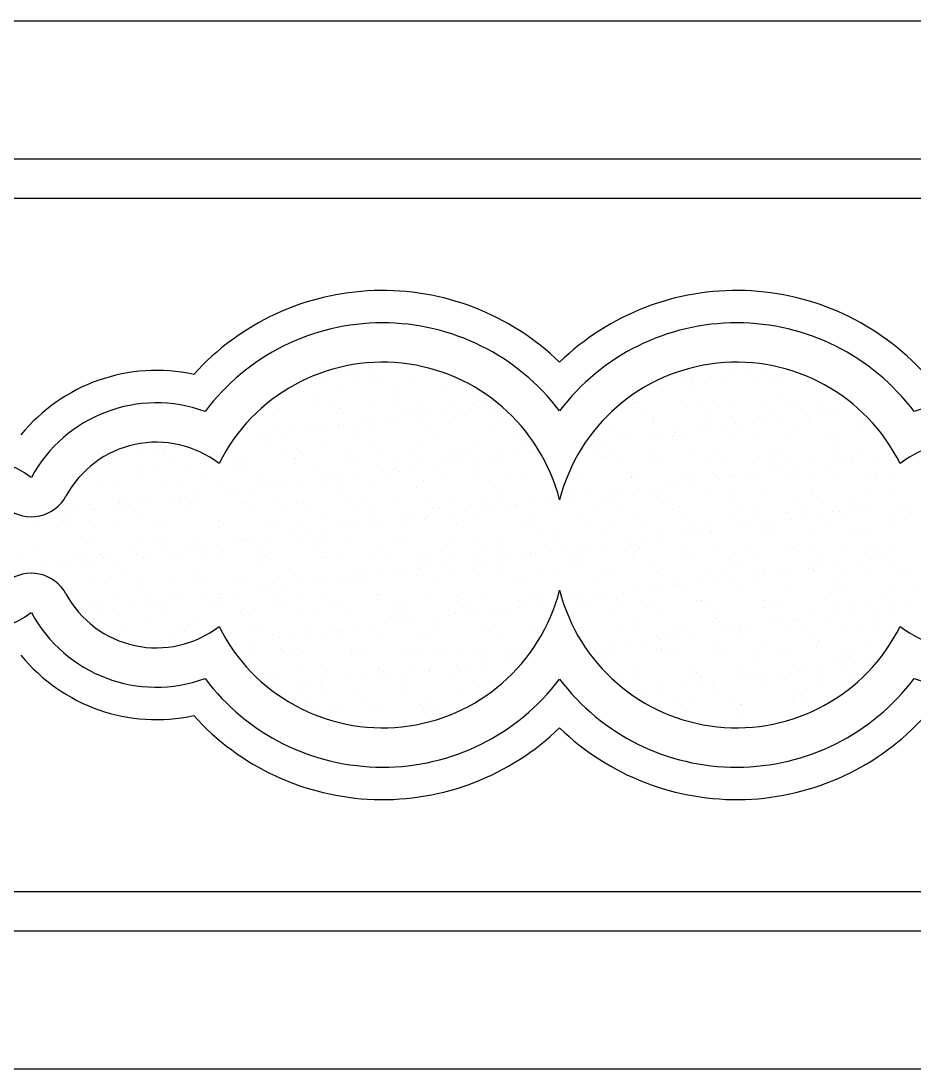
# Model space of a CAD drawing. Header units: millimetres. Extents: x 577 to 2337, y 236 to 943.
# Drawn here: x 751.88 to 753.459, y 694.861 to 696.713 of the extents above; entities that cross this region are included whole.
import ezdxf

# ---------------------------------------------------------------- set-up
doc = ezdxf.new("R2010")
doc.units = ezdxf.units.MM
doc.header["$LTSCALE"] = 0.01
doc.layers.add('06-Furn', color=4, linetype='Continuous')

# ---------------------------------------------------------------- blocks, each defined once
blk = doc.blocks.new('III')
at = {"layer": '06-Furn', "color": 243}
for p, q in [((763.2937, 641.0632), (766.6151, 641.0632)), ((763.5372, 640.8197), (766.3717, 640.8197)), ((763.6067, 640.7501), (766.3021, 640.7501)), ((764.6179, 640.4512), (764.6179, 640.4512)), ((764.6252, 640.4452), (764.6252, 640.4452)), ((764.6725, 640.4514), (764.6725, 640.4514)), ((764.6906, 640.4538), (764.6906, 640.4538)), ((764.7069, 640.4507), (764.7069, 640.4507)), ((765.2548, 640.459), (765.2548, 640.459)), ((765.2844, 640.4419), (765.2844, 640.4419)), ((765.2923, 640.4559), (765.2923, 640.4559)), ((765.2987, 640.4501), (765.2987, 640.4501)), ((765.3126, 640.4456), (765.3126, 640.4456)), ((764.5033, 640.4291), (764.5033, 640.4291)), ((764.5316, 640.4329), (764.5316, 640.4329)), ((764.5789, 640.4391), (764.5789, 640.4391)), ((764.5915, 640.4311), (764.5915, 640.4311)), ((764.597, 640.4415), (764.597, 640.4415)), ((764.627, 640.4339), (764.627, 640.4339)), ((764.6334, 640.4281), (764.6334, 640.4281)), ((764.6999, 640.4313), (764.6999, 640.4313)), ((764.7682, 640.4309), (764.7682, 640.4309)), ((765.1189, 640.4234), (765.1189, 640.4234)), ((765.1726, 640.4272), (765.1726, 640.4272)), ((765.1877, 640.4254), (765.1877, 640.4254)), ((765.1907, 640.4296), (765.1907, 640.4296)), ((765.2129, 640.4268), (765.2129, 640.4268)), ((765.219, 640.4333), (765.219, 640.4333)), ((765.2414, 640.4323), (765.2414, 640.4323)), ((765.2663, 640.4395), (765.2663, 640.4395)), ((765.3039, 640.428), (765.3039, 640.428)), ((765.3497, 640.4325), (765.3497, 640.4325)), ((765.3929, 640.4275), (765.3929, 640.4275)), ((764.4821, 640.4156), (764.4821, 640.4156)), ((764.571, 640.4152), (764.571, 640.4152)), ((764.665, 640.4186), (764.665, 640.4186)), ((764.756, 640.4197), (764.756, 640.4197)), ((765.1254, 640.421), (765.1254, 640.421)), ((765.1942, 640.4195), (765.1942, 640.4195)), ((765.329, 640.4223), (765.329, 640.4223)), ((764.4439, 640.3868), (764.4439, 640.3868)), ((764.5224, 640.4034), (764.5224, 640.4034)), ((764.5288, 640.3975), (764.5288, 640.3975)), ((764.5522, 640.387), (764.5522, 640.387)), ((764.6605, 640.3872), (764.6605, 640.3872)), ((764.6636, 640.4003), (764.6636, 640.4003)), ((764.7688, 640.3874), (764.7688, 640.3874)), ((764.8028, 640.3992), (764.8028, 640.3992)), ((764.803, 640.3871), (764.803, 640.3871)), ((764.8092, 640.3933), (764.8092, 640.3933)), ((765.077, 640.3912), (765.077, 640.3912)), ((765.0832, 640.3949), (765.0832, 640.3949)), ((765.0896, 640.389), (765.0896, 640.389)), ((765.0937, 640.388), (765.0937, 640.388)), ((765.168, 640.3924), (765.168, 640.3924)), ((765.202, 640.3882), (765.202, 640.3882)), ((765.2244, 640.3918), (765.2244, 640.3918)), ((765.257, 640.392), (765.257, 640.392)), ((765.3103, 640.3884), (765.3103, 640.3884)), ((765.3509, 640.3953), (765.3509, 640.3953)), ((765.3636, 640.3906), (765.3636, 640.3906)), ((765.4186, 640.3886), (765.4186, 640.3886)), ((765.442, 640.3965), (765.442, 640.3965)), ((764.4352, 640.3796), (764.4352, 640.3796)), ((764.4585, 640.3775), (764.4585, 640.3775)), ((764.5291, 640.383), (764.5291, 640.383)), ((764.5591, 640.3698), (764.5591, 640.3698)), ((764.5668, 640.3777), (764.5668, 640.3777)), ((764.6201, 640.3841), (764.6201, 640.3841)), ((764.6751, 640.3779), (764.6751, 640.3779)), ((764.6983, 640.3686), (764.6983, 640.3686)), ((764.7091, 640.3837), (764.7091, 640.3837)), ((764.7226, 640.368), (764.7226, 640.368)), ((764.7509, 640.3717), (764.7509, 640.3717)), ((764.7835, 640.3781), (764.7835, 640.3781)), ((764.7982, 640.3779), (764.7982, 640.3779)), ((764.8163, 640.3803), (764.8163, 640.3803)), ((764.8445, 640.384), (764.8445, 640.384)), ((765.1084, 640.3786), (765.1084, 640.3786)), ((765.2167, 640.3788), (765.2167, 640.3788)), ((765.325, 640.379), (765.325, 640.379)), ((765.37, 640.3847), (765.37, 640.3847)), ((765.41, 640.3684), (765.41, 640.3684)), ((765.4333, 640.3792), (765.4333, 640.3792)), ((765.4383, 640.3721), (765.4383, 640.3721)), ((764.4243, 640.367), (764.4243, 640.367)), ((764.6109, 640.3532), (764.6109, 640.3532)), ((764.629, 640.3556), (764.629, 640.3556)), ((764.6573, 640.3594), (764.6573, 640.3594)), ((764.6672, 640.3515), (764.6672, 640.3515)), ((764.7045, 640.3656), (764.7045, 640.3656)), ((764.7047, 640.3628), (764.7047, 640.3628)), ((764.7582, 640.3527), (764.7582, 640.3527)), ((764.8395, 640.3655), (764.8395, 640.3655)), ((764.8472, 640.3523), (764.8472, 640.3523)), ((765.0321, 640.3568), (765.0321, 640.3568)), ((765.1199, 640.3613), (765.1199, 640.3613)), ((765.1211, 640.3564), (765.1211, 640.3564)), ((765.215, 640.3598), (765.215, 640.3598)), ((765.259, 640.3601), (765.259, 640.3601)), ((765.2654, 640.3542), (765.2654, 640.3542)), ((765.2983, 640.3537), (765.2983, 640.3537)), ((765.3061, 640.3609), (765.3061, 640.3609)), ((765.3164, 640.3561), (765.3164, 640.3561)), ((765.3447, 640.3598), (765.3447, 640.3598)), ((765.3919, 640.366), (765.3919, 640.366)), ((765.3951, 640.3605), (765.3951, 640.3605)), ((765.4002, 640.357), (765.4002, 640.357)), ((765.489, 640.3639), (765.489, 640.3639)), ((764.403, 640.3436), (764.403, 640.3436)), ((764.4418, 640.331), (764.4418, 640.331)), ((764.4545, 640.3393), (764.4545, 640.3393)), ((764.4701, 640.3347), (764.4701, 640.3347)), ((764.4843, 640.3486), (764.4843, 640.3486)), ((764.5113, 640.3438), (764.5113, 640.3438)), ((764.5173, 640.3409), (764.5173, 640.3409)), ((764.5354, 640.3433), (764.5354, 640.3433)), ((764.5637, 640.347), (764.5637, 640.347)), ((764.5732, 640.3482), (764.5732, 640.3482)), ((764.5937, 640.3381), (764.5937, 640.3381)), ((764.6001, 640.3322), (764.6001, 640.3322)), ((764.6196, 640.344), (764.6196, 640.344)), ((764.7279, 640.3442), (764.7279, 640.3442)), ((764.7349, 640.335), (764.7349, 640.335)), ((764.8362, 640.3444), (764.8362, 640.3444)), ((764.8741, 640.3338), (764.8741, 640.3338)), ((765.0153, 640.3308), (765.0153, 640.3308)), ((765.0529, 640.3448), (765.0529, 640.3448)), ((765.1292, 640.3314), (765.1292, 640.3314)), ((765.1575, 640.3352), (765.1575, 640.3352)), ((765.1612, 640.345), (765.1612, 640.345)), ((765.2047, 640.3414), (765.2047, 640.3414)), ((765.2228, 640.3438), (765.2228, 640.3438)), ((765.2511, 640.3475), (765.2511, 640.3475)), ((765.2695, 640.3452), (765.2695, 640.3452)), ((765.3778, 640.3454), (765.3778, 640.3454)), ((765.4861, 640.3456), (765.4861, 640.3456)), ((764.4237, 640.3286), (764.4237, 640.3286)), ((764.4374, 640.3126), (764.4374, 640.3126)), ((764.5313, 640.316), (764.5313, 640.316)), ((764.6223, 640.3171), (764.6223, 640.3171)), ((764.7113, 640.3167), (764.7113, 640.3167)), ((764.8052, 640.3201), (764.8052, 640.3201)), ((764.8805, 640.328), (764.8805, 640.328)), ((764.8963, 640.3213), (764.8963, 640.3213)), ((765.0175, 640.3167), (765.0175, 640.3167)), ((765.0356, 640.3191), (765.0356, 640.3191)), ((765.0638, 640.3228), (765.0638, 640.3228)), ((765.0792, 640.3242), (765.0792, 640.3242)), ((765.1111, 640.329), (765.1111, 640.329)), ((765.1545, 640.3296), (765.1545, 640.3296)), ((765.1609, 640.3237), (765.1609, 640.3237)), ((765.1702, 640.3254), (765.1702, 640.3254)), ((765.2592, 640.3249), (765.2592, 640.3249)), ((765.2957, 640.3265), (765.2957, 640.3265)), ((765.3531, 640.3283), (765.3531, 640.3283)), ((765.4349, 640.3253), (765.4349, 640.3253)), ((765.4413, 640.3194), (765.4413, 640.3194)), ((765.4442, 640.3295), (765.4442, 640.3295)), ((764.1609, 640.294), (764.1609, 640.294)), ((764.1892, 640.2977), (764.1892, 640.2977)), ((764.2088, 640.3118), (764.2088, 640.3118)), ((764.2152, 640.306), (764.2152, 640.306)), ((764.2364, 640.3039), (764.2364, 640.3039)), ((764.2546, 640.3063), (764.2546, 640.3063)), ((764.2553, 640.2993), (764.2553, 640.2993)), ((764.2573, 640.3119), (764.2573, 640.3119)), ((764.2828, 640.3101), (764.2828, 640.3101)), ((764.3636, 640.2995), (764.3636, 640.2995)), ((764.4719, 640.2997), (764.4719, 640.2997)), ((764.4891, 640.3076), (764.4891, 640.3076)), ((764.4956, 640.3017), (764.4956, 640.3017)), ((764.5803, 640.2999), (764.5803, 640.2999)), ((764.6304, 640.3045), (764.6304, 640.3045)), ((764.6886, 640.3001), (764.6886, 640.3001)), ((764.7695, 640.3033), (764.7695, 640.3033)), ((764.7759, 640.2974), (764.7759, 640.2974)), ((764.7969, 640.3003), (764.7969, 640.3003)), ((764.8483, 640.2945), (764.8483, 640.2945)), ((764.8766, 640.2982), (764.8766, 640.2982)), ((764.9052, 640.3005), (764.9052, 640.3005)), ((764.9108, 640.3002), (764.9108, 640.3002)), ((765.0135, 640.3007), (765.0135, 640.3007)), ((765.0499, 640.299), (765.0499, 640.299)), ((765.1218, 640.3009), (765.1218, 640.3009)), ((765.1911, 640.296), (765.1911, 640.296)), ((765.2301, 640.3011), (765.2301, 640.3011)), ((765.3083, 640.2939), (765.3083, 640.2939)), ((765.3303, 640.2948), (765.3303, 640.2948)), ((765.3384, 640.3013), (765.3384, 640.3013)), ((765.4467, 640.3015), (765.4467, 640.3015)), ((765.4912, 640.2969), (765.4912, 640.2969)), ((765.5357, 640.2949), (765.5357, 640.2949)), ((764.1617, 640.2898), (764.1617, 640.2898)), ((764.2125, 640.2774), (764.2125, 640.2774)), ((764.2454, 640.2782), (764.2454, 640.2782)), ((764.27, 640.29), (764.27, 640.29)), ((764.3015, 640.277), (764.3015, 640.277)), ((764.3783, 640.2902), (764.3783, 640.2902)), ((764.3846, 640.277), (764.3846, 640.277)), ((764.3954, 640.2804), (764.3954, 640.2804)), ((764.4864, 640.2816), (764.4864, 640.2816)), ((764.4866, 640.2904), (764.4866, 640.2904)), ((764.5754, 640.2811), (764.5754, 640.2811)), ((764.5949, 640.2906), (764.5949, 640.2906)), ((764.6694, 640.2845), (764.6694, 640.2845)), ((764.7032, 640.2908), (764.7032, 640.2908)), ((764.7366, 640.2797), (764.7366, 640.2797)), ((764.7547, 640.2821), (764.7547, 640.2821)), ((764.7604, 640.2857), (764.7604, 640.2857)), ((764.783, 640.2859), (764.783, 640.2859)), ((764.8115, 640.291), (764.8115, 640.291)), ((764.8302, 640.2921), (764.8302, 640.2921)), ((764.8494, 640.2853), (764.8494, 640.2853)), ((764.9198, 640.2912), (764.9198, 640.2912)), ((765.0282, 640.2914), (765.0282, 640.2914)), ((765.0343, 640.2898), (765.0343, 640.2898)), ((765.0563, 640.2932), (765.0563, 640.2932)), ((765.1233, 640.2894), (765.1233, 640.2894)), ((765.1365, 640.2916), (765.1365, 640.2916)), ((765.2172, 640.2928), (765.2172, 640.2928)), ((765.2448, 640.2918), (765.2448, 640.2918)), ((765.3367, 640.2889), (765.3367, 640.2889)), ((765.3531, 640.2919), (765.3531, 640.2919)), ((765.3972, 640.2935), (765.3972, 640.2935)), ((765.424, 640.2802), (765.424, 640.2802)), ((765.4421, 640.2826), (765.4421, 640.2826)), ((765.4614, 640.2921), (765.4614, 640.2921)), ((765.4704, 640.2863), (765.4704, 640.2863)), ((765.4715, 640.2917), (765.4715, 640.2917)), ((765.5176, 640.2925), (765.5176, 640.2925)), ((764.391, 640.2712), (764.391, 640.2712)), ((764.5258, 640.274), (764.5258, 640.274)), ((764.5394, 640.2567), (764.5394, 640.2567)), ((764.5675, 640.2575), (764.5675, 640.2575)), ((764.5957, 640.2612), (764.5957, 640.2612)), ((764.643, 640.2674), (764.643, 640.2674)), ((764.6477, 640.2569), (764.6477, 640.2569)), ((764.6611, 640.2698), (764.6611, 640.2698)), ((764.665, 640.2728), (764.665, 640.2728)), ((764.6714, 640.2669), (764.6714, 640.2669)), ((764.6894, 640.2735), (764.6894, 640.2735)), ((764.756, 640.2571), (764.756, 640.2571)), ((764.8062, 640.2697), (764.8062, 640.2697)), ((764.8643, 640.2573), (764.8643, 640.2573)), ((764.9726, 640.2575), (764.9726, 640.2575)), ((765.081, 640.2577), (765.081, 640.2577)), ((765.0814, 640.2572), (765.0814, 640.2572)), ((765.0866, 640.2654), (765.0866, 640.2654)), ((765.1724, 640.2584), (765.1724, 640.2584)), ((765.1893, 640.2579), (765.1893, 640.2579)), ((765.2258, 640.2642), (765.2258, 640.2642)), ((765.2322, 640.2584), (765.2322, 640.2584)), ((765.2549, 640.2579), (765.2549, 640.2579)), ((765.2614, 640.2579), (765.2614, 640.2579)), ((765.2831, 640.2616), (765.2831, 640.2616)), ((765.2976, 640.2581), (765.2976, 640.2581)), ((765.3304, 640.2679), (765.3304, 640.2679)), ((765.3485, 640.2703), (765.3485, 640.2703)), ((765.3553, 640.2613), (765.3553, 640.2613)), ((765.367, 640.2612), (765.367, 640.2612)), ((765.3768, 640.274), (765.3768, 640.274)), ((765.4059, 640.2583), (765.4059, 640.2583)), ((765.4463, 640.2625), (765.4463, 640.2625)), ((765.5061, 640.26), (765.5061, 640.26)), ((765.5142, 640.2585), (765.5142, 640.2585)), ((765.5353, 640.262), (765.5353, 640.262)), ((764.1062, 640.256), (764.1062, 640.256)), ((764.1409, 640.2477), (764.1409, 640.2477)), ((764.1656, 640.2415), (764.1656, 640.2415)), ((764.2145, 640.2561), (764.2145, 640.2561)), ((764.2595, 640.2448), (764.2595, 640.2448)), ((764.28, 640.2465), (764.28, 640.2465)), ((764.2865, 640.2407), (764.2865, 640.2407)), ((764.3228, 640.2563), (764.3228, 640.2563)), ((764.3506, 640.246), (764.3506, 640.246)), ((764.4213, 640.2434), (764.4213, 640.2434)), ((764.4311, 640.2565), (764.4311, 640.2565)), ((764.4395, 640.2456), (764.4395, 640.2456)), ((764.4558, 640.2428), (764.4558, 640.2428)), ((764.4739, 640.2452), (764.4739, 640.2452)), ((764.5021, 640.2489), (764.5021, 640.2489)), ((764.5335, 640.249), (764.5335, 640.249)), ((764.5494, 640.2551), (764.5494, 640.2551)), ((764.5604, 640.2423), (764.5604, 640.2423)), ((764.6245, 640.2501), (764.6245, 640.2501)), ((764.7017, 640.2392), (764.7017, 640.2392)), ((764.7135, 640.2497), (764.7135, 640.2497)), ((764.8074, 640.2531), (764.8074, 640.2531)), ((764.8985, 640.2542), (764.8985, 640.2542)), ((764.9874, 640.2538), (764.9874, 640.2538)), ((765.1431, 640.2432), (765.1431, 640.2432)), ((765.1612, 640.2456), (765.1612, 640.2456)), ((765.1895, 640.2493), (765.1895, 640.2493)), ((765.2368, 640.2555), (765.2368, 640.2555)), ((765.5126, 640.2541), (765.5126, 640.2541)), ((764.2866, 640.2205), (764.2866, 640.2205)), ((764.3149, 640.2242), (764.3149, 640.2242)), ((764.3621, 640.2304), (764.3621, 640.2304)), ((764.3802, 640.2328), (764.3802, 640.2328)), ((764.4085, 640.2365), (764.4085, 640.2365)), ((764.5668, 640.2364), (764.5668, 640.2364)), ((764.8408, 640.238), (764.8408, 640.238)), ((764.8472, 640.2321), (764.8472, 640.2321)), ((764.9455, 640.2216), (764.9455, 640.2216)), ((764.974, 640.221), (764.974, 640.221)), ((764.982, 640.2349), (764.982, 640.2349)), ((765.0023, 640.2247), (765.0023, 640.2247)), ((765.0365, 640.2228), (765.0365, 640.2228)), ((765.0495, 640.2309), (765.0495, 640.2309)), ((765.0676, 640.2333), (765.0676, 640.2333)), ((765.0959, 640.237), (765.0959, 640.237)), ((765.1212, 640.2337), (765.1212, 640.2337)), ((765.1255, 640.2224), (765.1255, 640.2224)), ((765.1276, 640.2278), (765.1276, 640.2278)), ((765.2194, 640.2257), (765.2194, 640.2257)), ((765.2624, 640.2306), (765.2624, 640.2306)), ((765.3105, 640.2269), (765.3105, 640.2269)), ((765.3994, 640.2265), (765.3994, 640.2265)), ((765.4016, 640.2294), (765.4016, 640.2294)), ((765.408, 640.2236), (765.408, 640.2236)), ((765.4934, 640.2299), (765.4934, 640.2299)), ((765.5428, 640.2264), (765.5428, 640.2264)), ((764.0815, 640.2025), (764.0815, 640.2025)), ((764.1237, 640.2093), (764.1237, 640.2093)), ((764.1749, 640.2058), (764.1749, 640.2058)), ((764.1751, 640.212), (764.1751, 640.212)), ((764.1755, 640.216), (764.1755, 640.216)), ((764.1819, 640.2101), (764.1819, 640.2101)), ((764.1898, 640.2027), (764.1898, 640.2027)), ((764.193, 640.2082), (764.193, 640.2082)), ((764.2147, 640.2104), (764.2147, 640.2104)), ((764.2213, 640.2119), (764.2213, 640.2119)), ((764.2685, 640.2181), (764.2685, 640.2181)), ((764.2834, 640.2122), (764.2834, 640.2122)), ((764.2981, 640.2029), (764.2981, 640.2029)), ((764.3037, 640.21), (764.3037, 640.21)), ((764.3167, 640.2129), (764.3167, 640.2129)), ((764.3917, 640.2124), (764.3917, 640.2124)), ((764.3976, 640.2134), (764.3976, 640.2134)), ((764.4064, 640.2031), (764.4064, 640.2031)), ((764.4559, 640.2117), (764.4559, 640.2117)), ((764.4623, 640.2059), (764.4623, 640.2059)), ((764.4886, 640.2146), (764.4886, 640.2146)), ((764.5, 640.2126), (764.5, 640.2126)), ((764.5147, 640.2033), (764.5147, 640.2033)), ((764.5776, 640.2141), (764.5776, 640.2141)), ((764.5971, 640.2087), (764.5971, 640.2087)), ((764.6083, 640.2128), (764.6083, 640.2128)), ((764.623, 640.2035), (764.623, 640.2035)), ((764.6715, 640.2175), (764.6715, 640.2175)), ((764.7167, 640.213), (764.7167, 640.213)), ((764.7313, 640.2037), (764.7313, 640.2037)), ((764.7363, 640.2075), (764.7363, 640.2075)), ((764.7427, 640.2016), (764.7427, 640.2016)), ((764.7626, 640.2187), (764.7626, 640.2187)), ((764.825, 640.2132), (764.825, 640.2132)), ((764.8396, 640.2039), (764.8396, 640.2039)), ((764.8516, 640.2182), (764.8516, 640.2182)), ((764.8623, 640.2062), (764.8623, 640.2062)), ((764.8775, 640.2044), (764.8775, 640.2044)), ((764.8804, 640.2086), (764.8804, 640.2086)), ((764.9087, 640.2123), (764.9087, 640.2123)), ((764.9333, 640.2134), (764.9333, 640.2134)), ((764.9479, 640.2041), (764.9479, 640.2041)), ((764.9559, 640.2186), (764.9559, 640.2186)), ((765.0167, 640.2032), (765.0167, 640.2032)), ((765.0416, 640.2136), (765.0416, 640.2136)), ((765.0562, 640.2043), (765.0562, 640.2043)), ((765.1499, 640.2138), (765.1499, 640.2138)), ((765.1646, 640.2045), (765.1646, 640.2045)), ((765.2582, 640.214), (765.2582, 640.214)), ((765.2729, 640.2047), (765.2729, 640.2047)), ((765.3665, 640.2142), (765.3665, 640.2142)), ((765.3812, 640.2049), (765.3812, 640.2049)), ((765.4748, 640.2144), (765.4748, 640.2144)), ((765.4895, 640.2051), (765.4895, 640.2051)), ((765.5497, 640.2067), (765.5497, 640.2067)), ((765.5678, 640.2091), (765.5678, 640.2091)), ((764.0058, 640.1835), (764.0058, 640.1835)), ((764.034, 640.1872), (764.034, 640.1872)), ((764.0709, 640.1855), (764.0709, 640.1855)), ((764.0813, 640.1935), (764.0813, 640.1935)), ((764.0994, 640.1959), (764.0994, 640.1959)), ((764.1277, 640.1996), (764.1277, 640.1996)), ((764.6267, 640.1831), (764.6267, 640.1831)), ((764.6932, 640.184), (764.6932, 640.184)), ((764.7157, 640.1827), (764.7157, 640.1827)), ((764.7214, 640.1877), (764.7214, 640.1877)), ((764.7687, 640.1939), (764.7687, 640.1939)), ((764.7868, 640.1963), (764.7868, 640.1963)), ((764.8096, 640.1861), (764.8096, 640.1861)), ((764.8151, 640.2), (764.8151, 640.2)), ((764.9006, 640.1872), (764.9006, 640.1872)), ((764.9896, 640.1868), (764.9896, 640.1868)), ((765.0231, 640.1973), (765.0231, 640.1973)), ((765.0836, 640.1902), (765.0836, 640.1902)), ((765.1579, 640.2001), (765.1579, 640.2001)), ((765.1746, 640.1913), (765.1746, 640.1913)), ((765.2636, 640.1909), (765.2636, 640.1909)), ((765.297, 640.1989), (765.297, 640.1989)), ((765.3035, 640.193), (765.3035, 640.193)), ((765.3575, 640.1943), (765.3575, 640.1943)), ((765.3806, 640.1844), (765.3806, 640.1844)), ((765.4088, 640.1881), (765.4088, 640.1881)), ((765.4383, 640.1958), (765.4383, 640.1958)), ((765.4485, 640.1955), (765.4485, 640.1955)), ((765.4561, 640.1944), (765.4561, 640.1944)), ((765.4742, 640.1967), (765.4742, 640.1967)), ((765.5024, 640.2005), (765.5024, 640.2005)), ((765.5375, 640.195), (765.5375, 640.195)), ((765.5774, 640.1946), (765.5774, 640.1946)), ((764.026, 640.1687), (764.026, 640.1687)), ((764.0774, 640.1796), (764.0774, 640.1796)), ((764.0788, 640.1749), (764.0788, 640.1749)), ((764.1343, 640.1689), (764.1343, 640.1689)), ((764.1678, 640.1744), (764.1678, 640.1744)), ((764.2122, 640.1824), (764.2122, 640.1824)), ((764.2426, 640.1691), (764.2426, 640.1691)), ((764.2617, 640.1778), (764.2617, 640.1778)), ((764.3509, 640.1693), (764.3509, 640.1693)), ((764.3513, 640.1812), (764.3513, 640.1812)), ((764.3528, 640.179), (764.3528, 640.179)), ((764.3577, 640.1753), (764.3577, 640.1753)), ((764.4417, 640.1786), (764.4417, 640.1786)), ((764.4592, 640.1694), (764.4592, 640.1694)), ((764.4926, 640.1781), (764.4926, 640.1781)), ((764.5357, 640.1819), (764.5357, 640.1819)), ((764.5675, 640.1696), (764.5675, 640.1696)), ((764.5814, 640.1693), (764.5814, 640.1693)), ((764.5995, 640.1716), (764.5995, 640.1716)), ((764.6278, 640.1754), (764.6278, 640.1754)), ((764.6317, 640.1769), (764.6317, 640.1769)), ((764.6381, 640.1711), (764.6381, 640.1711)), ((764.6751, 640.1816), (764.6751, 640.1816)), ((764.6758, 640.1698), (764.6758, 640.1698)), ((764.7729, 640.1739), (764.7729, 640.1739)), ((764.7841, 640.17), (764.7841, 640.17)), ((764.8924, 640.1702), (764.8924, 640.1702)), ((764.9121, 640.1727), (764.9121, 640.1727)), ((764.9185, 640.1668), (764.9185, 640.1668)), ((765.0007, 640.1704), (765.0007, 640.1704)), ((765.0533, 640.1696), (765.0533, 640.1696)), ((765.109, 640.1706), (765.109, 640.1706)), ((765.1925, 640.1684), (765.1925, 640.1684)), ((765.2174, 640.1708), (765.2174, 640.1708)), ((765.2688, 640.1697), (765.2688, 640.1697)), ((765.2869, 640.1721), (765.2869, 640.1721)), ((765.3152, 640.1758), (765.3152, 640.1758)), ((765.3257, 640.171), (765.3257, 640.171)), ((765.3337, 640.1653), (765.3337, 640.1653)), ((765.3625, 640.182), (765.3625, 640.182)), ((765.434, 640.1712), (765.434, 640.1712)), ((765.4729, 640.1641), (765.4729, 640.1641)), ((765.5423, 640.1714), (765.5423, 640.1714)), ((764.1076, 640.1519), (764.1076, 640.1519)), ((764.2468, 640.1507), (764.2468, 640.1507)), ((764.388, 640.1476), (764.388, 640.1476)), ((764.3998, 640.1464), (764.3998, 640.1464)), ((764.4123, 640.147), (764.4123, 640.147)), ((764.4406, 640.1507), (764.4406, 640.1507)), ((764.4878, 640.1569), (764.4878, 640.1569)), ((764.4908, 640.1475), (764.4908, 640.1475)), ((764.5059, 640.1593), (764.5059, 640.1593)), ((764.5272, 640.1464), (764.5272, 640.1464)), ((764.5342, 640.163), (764.5342, 640.163)), ((764.5798, 640.1471), (764.5798, 640.1471)), ((764.6737, 640.1505), (764.6737, 640.1505)), ((764.7648, 640.1517), (764.7648, 640.1517)), ((764.8537, 640.1512), (764.8537, 640.1512)), ((764.9477, 640.1546), (764.9477, 640.1546)), ((765.0387, 640.1558), (765.0387, 640.1558)), ((765.0997, 640.1474), (765.0997, 640.1474)), ((765.1277, 640.1553), (765.1277, 640.1553)), ((765.128, 640.1512), (765.128, 640.1512)), ((765.1752, 640.1574), (765.1752, 640.1574)), ((765.1933, 640.1598), (765.1933, 640.1598)), ((765.1989, 640.1625), (765.1989, 640.1625)), ((765.2216, 640.1635), (765.2216, 640.1635)), ((765.2216, 640.1587), (765.2216, 640.1587)), ((765.3127, 640.1599), (765.3127, 640.1599)), ((765.4016, 640.1595), (765.4016, 640.1595)), ((765.4793, 640.1582), (765.4793, 640.1582)), ((765.4956, 640.1629), (765.4956, 640.1629)), ((764.0319, 640.1389), (764.0319, 640.1389)), ((764.1258, 640.1423), (764.1258, 640.1423)), ((764.2169, 640.1434), (764.2169, 640.1434)), ((764.2532, 640.1448), (764.2532, 640.1448)), ((764.3006, 640.1323), (764.3006, 640.1323)), ((764.3059, 640.143), (764.3059, 640.143)), ((764.3187, 640.1347), (764.3187, 640.1347)), ((764.347, 640.1384), (764.347, 640.1384)), ((764.3942, 640.1446), (764.3942, 640.1446)), ((764.5336, 640.1405), (764.5336, 640.1405)), ((764.6684, 640.1433), (764.6684, 640.1433)), ((764.8076, 640.1421), (764.8076, 640.1421)), ((764.814, 640.1363), (764.814, 640.1363)), ((764.9488, 640.1391), (764.9488, 640.1391)), ((764.988, 640.1327), (764.988, 640.1327)), ((765.0061, 640.1351), (765.0061, 640.1351)), ((765.0344, 640.1388), (765.0344, 640.1388)), ((765.0816, 640.1451), (765.0816, 640.1451)), ((765.0879, 640.1379), (765.0879, 640.1379)), ((765.0944, 640.132), (765.0944, 640.132)), ((765.2292, 640.1348), (765.2292, 640.1348)), ((765.3597, 640.1273), (765.3597, 640.1273)), ((765.3683, 640.1336), (765.3683, 640.1336)), ((765.3747, 640.1277), (765.3747, 640.1277)), ((765.3946, 640.1271), (765.3946, 640.1271)), ((765.4507, 640.1284), (765.4507, 640.1284)), ((765.5029, 640.1273), (765.5029, 640.1273)), ((765.5096, 640.1305), (765.5096, 640.1305)), ((765.5397, 640.128), (765.5397, 640.128)), ((764.0031, 640.1213), (764.0031, 640.1213)), ((764.0949, 640.1247), (764.0949, 640.1247)), ((764.1096, 640.1154), (764.1096, 640.1154)), ((764.1314, 640.11), (764.1314, 640.11)), ((764.1422, 640.1202), (764.1422, 640.1202)), ((764.1486, 640.1143), (764.1486, 640.1143)), ((764.1597, 640.1137), (764.1597, 640.1137)), ((764.2032, 640.1249), (764.2032, 640.1249)), ((764.207, 640.12), (764.207, 640.12)), ((764.2179, 640.1156), (764.2179, 640.1156)), ((764.2251, 640.1223), (764.2251, 640.1223)), ((764.2533, 640.1261), (764.2533, 640.1261)), ((764.2639, 640.1108), (764.2639, 640.1108)), ((764.2834, 640.1171), (764.2834, 640.1171)), ((764.3115, 640.1251), (764.3115, 640.1251)), ((764.3262, 640.1158), (764.3262, 640.1158)), ((764.355, 640.112), (764.355, 640.112)), ((764.4198, 640.1253), (764.4198, 640.1253)), ((764.4226, 640.1159), (764.4226, 640.1159)), ((764.429, 640.11), (764.429, 640.11)), ((764.4345, 640.116), (764.4345, 640.116)), ((764.4439, 640.1115), (764.4439, 640.1115)), ((764.5281, 640.1255), (764.5281, 640.1255)), ((764.5379, 640.1149), (764.5379, 640.1149)), ((764.5428, 640.1162), (764.5428, 640.1162)), ((764.5638, 640.1128), (764.5638, 640.1128)), ((764.6289, 640.1161), (764.6289, 640.1161)), ((764.6364, 640.1257), (764.6364, 640.1257)), ((764.6511, 640.1164), (764.6511, 640.1164)), ((764.703, 640.1116), (764.703, 640.1116)), ((764.7179, 640.1157), (764.7179, 640.1157)), ((764.7447, 640.1259), (764.7447, 640.1259)), ((764.7594, 640.1166), (764.7594, 640.1166)), ((764.8118, 640.119), (764.8118, 640.119)), ((764.8188, 640.1105), (764.8188, 640.1105)), ((764.8442, 640.1085), (764.8442, 640.1085)), ((764.8471, 640.1142), (764.8471, 640.1142)), ((764.8531, 640.1261), (764.8531, 640.1261)), ((764.8677, 640.1168), (764.8677, 640.1168)), ((764.8944, 640.1204), (764.8944, 640.1204)), ((764.9028, 640.1202), (764.9028, 640.1202)), ((764.9125, 640.1228), (764.9125, 640.1228)), ((764.9407, 640.1265), (764.9407, 640.1265)), ((764.9614, 640.1263), (764.9614, 640.1263)), ((764.976, 640.117), (764.976, 640.117)), ((764.9918, 640.1198), (764.9918, 640.1198)), ((765.0697, 640.1265), (765.0697, 640.1265)), ((765.0843, 640.1172), (765.0843, 640.1172)), ((765.0857, 640.1232), (765.0857, 640.1232)), ((765.1768, 640.1243), (765.1768, 640.1243)), ((765.178, 640.1267), (765.178, 640.1267)), ((765.1926, 640.1174), (765.1926, 640.1174)), ((765.2658, 640.1239), (765.2658, 640.1239)), ((765.2863, 640.1269), (765.2863, 640.1269)), ((765.3009, 640.1176), (765.3009, 640.1176)), ((765.4093, 640.1178), (765.4093, 640.1178)), ((765.4881, 640.1085), (765.4881, 640.1085)), ((765.5062, 640.1109), (765.5062, 640.1109)), ((765.5176, 640.118), (765.5176, 640.118)), ((765.5345, 640.1146), (765.5345, 640.1146)), ((764.0197, 640.0953), (764.0197, 640.0953)), ((764.0378, 640.0977), (764.0378, 640.0977)), ((764.0661, 640.1014), (764.0661, 640.1014)), ((764.081, 640.1079), (764.081, 640.1079)), ((764.1133, 640.1076), (764.1133, 640.1076)), ((764.17, 640.1074), (764.17, 640.1074)), ((764.7071, 640.0958), (764.7071, 640.0958)), ((764.7094, 640.1057), (764.7094, 640.1057)), ((764.7252, 640.0981), (764.7252, 640.0981)), ((764.7535, 640.1019), (764.7535, 640.1019)), ((764.8007, 640.1081), (764.8007, 640.1081)), ((764.9834, 640.1073), (764.9834, 640.1073)), ((764.9898, 640.1015), (764.9898, 640.1015)), ((765.1246, 640.1043), (765.1246, 640.1043)), ((765.2238, 640.0917), (765.2238, 640.0917)), ((765.2638, 640.1031), (765.2638, 640.1031)), ((765.2702, 640.0972), (765.2702, 640.0972)), ((765.3148, 640.0929), (765.3148, 640.0929)), ((765.3473, 640.09), (765.3473, 640.09)), ((765.3945, 640.0962), (765.3945, 640.0962)), ((765.4038, 640.0925), (765.4038, 640.0925)), ((765.405, 640.1), (765.405, 640.1)), ((765.4126, 640.0986), (765.4126, 640.0986)), ((765.4409, 640.1023), (765.4409, 640.1023)), ((765.4978, 640.0958), (765.4978, 640.0958)), ((765.5442, 640.0988), (765.5442, 640.0988)), ((765.5506, 640.0929), (765.5506, 640.0929)), ((764.0377, 640.0896), (764.0377, 640.0896)), ((764.0441, 640.0838), (764.0441, 640.0838)), ((764.0541, 640.0816), (764.0541, 640.0816)), ((764.128, 640.0752), (764.128, 640.0752)), ((764.1624, 640.0818), (764.1624, 640.0818)), ((764.1789, 640.0866), (764.1789, 640.0866)), ((764.2191, 640.0764), (764.2191, 640.0764)), ((764.2707, 640.082), (764.2707, 640.082)), ((764.308, 640.076), (764.308, 640.076)), ((764.3181, 640.0854), (764.3181, 640.0854)), ((764.3245, 640.0795), (764.3245, 640.0795)), ((764.379, 640.0822), (764.379, 640.0822)), ((764.402, 640.0794), (764.402, 640.0794)), ((764.4593, 640.0823), (764.4593, 640.0823)), ((764.4873, 640.0824), (764.4873, 640.0824)), ((764.493, 640.0805), (764.493, 640.0805)), ((764.538, 640.0735), (764.538, 640.0735)), ((764.5663, 640.0772), (764.5663, 640.0772)), ((764.582, 640.0801), (764.582, 640.0801)), ((764.5956, 640.0826), (764.5956, 640.0826)), ((764.5985, 640.0811), (764.5985, 640.0811)), ((764.6049, 640.0752), (764.6049, 640.0752)), ((764.6135, 640.0834), (764.6135, 640.0834)), ((764.6316, 640.0858), (764.6316, 640.0858)), ((764.6599, 640.0895), (764.6599, 640.0895)), ((764.6759, 640.0835), (764.6759, 640.0835)), ((764.7039, 640.0828), (764.7039, 640.0828)), ((764.7397, 640.078), (764.7397, 640.078)), ((764.767, 640.0846), (764.767, 640.0846)), ((764.8122, 640.0829), (764.8122, 640.0829)), ((764.8559, 640.0842), (764.8559, 640.0842)), ((764.8788, 640.0768), (764.8788, 640.0768)), ((764.9205, 640.0831), (764.9205, 640.0831)), ((764.9499, 640.0876), (764.9499, 640.0876)), ((765.0201, 640.0737), (765.0201, 640.0737)), ((765.0288, 640.0833), (765.0288, 640.0833)), ((765.0409, 640.0888), (765.0409, 640.0888)), ((765.1299, 640.0883), (765.1299, 640.0883)), ((765.1371, 640.0835), (765.1371, 640.0835)), ((765.1592, 640.0725), (765.1592, 640.0725)), ((765.2073, 640.0716), (765.2073, 640.0716)), ((765.2254, 640.0739), (765.2254, 640.0739)), ((765.2454, 640.0837), (765.2454, 640.0837)), ((765.2537, 640.0777), (765.2537, 640.0777)), ((765.3009, 640.0839), (765.3009, 640.0839)), ((765.319, 640.0863), (765.319, 640.0863)), ((765.3537, 640.0839), (765.3537, 640.0839)), ((765.4621, 640.0841), (765.4621, 640.0841)), ((765.5704, 640.0843), (765.5704, 640.0843)), ((764.2135, 640.0548), (764.2135, 640.0548)), ((764.4263, 640.0588), (764.4263, 640.0588)), ((764.4444, 640.0612), (764.4444, 640.0612)), ((764.4726, 640.0649), (764.4726, 640.0649)), ((764.5199, 640.0711), (764.5199, 640.0711)), ((764.8853, 640.0709), (764.8853, 640.0709)), ((764.905, 640.0532), (764.905, 640.0532)), ((765.0664, 640.053), (765.0664, 640.053)), ((765.0879, 640.0562), (765.0879, 640.0562)), ((765.1137, 640.0592), (765.1137, 640.0592)), ((765.1318, 640.0616), (765.1318, 640.0616)), ((765.16, 640.0653), (765.16, 640.0653)), ((765.1656, 640.0667), (765.1656, 640.0667)), ((765.179, 640.0573), (765.179, 640.0573)), ((765.2679, 640.0569), (765.2679, 640.0569)), ((765.3004, 640.0695), (765.3004, 640.0695)), ((765.3619, 640.0603), (765.3619, 640.0603)), ((765.4396, 640.0683), (765.4396, 640.0683)), ((765.446, 640.0624), (765.446, 640.0624)), ((765.4529, 640.0614), (765.4529, 640.0614)), ((765.5419, 640.061), (765.5419, 640.061)), ((765.5808, 640.0652), (765.5808, 640.0652)), ((764.123, 640.0377), (764.123, 640.0377)), ((764.1722, 640.0404), (764.1722, 640.0404)), ((764.2199, 640.049), (764.2199, 640.049)), ((764.2313, 640.0379), (764.2313, 640.0379)), ((764.2571, 640.0365), (764.2571, 640.0365)), ((764.2661, 640.0438), (764.2661, 640.0438)), ((764.2854, 640.0402), (764.2854, 640.0402)), ((764.3326, 640.0465), (764.3326, 640.0465)), ((764.3396, 640.0381), (764.3396, 640.0381)), ((764.3508, 640.0488), (764.3508, 640.0488)), ((764.3547, 640.0518), (764.3547, 640.0518)), ((764.3571, 640.045), (764.3571, 640.045)), ((764.379, 640.0526), (764.379, 640.0526)), ((764.4461, 640.0445), (764.4461, 640.0445)), ((764.4479, 640.0382), (764.4479, 640.0382)), ((764.4939, 640.0506), (764.4939, 640.0506)), ((764.5003, 640.0447), (764.5003, 640.0447)), ((764.54, 640.0479), (764.54, 640.0479)), ((764.5562, 640.0384), (764.5562, 640.0384)), ((764.6311, 640.0491), (764.6311, 640.0491)), ((764.6351, 640.0475), (764.6351, 640.0475)), ((764.6645, 640.0386), (764.6645, 640.0386)), ((764.7201, 640.0487), (764.7201, 640.0487)), ((764.7728, 640.0388), (764.7728, 640.0388)), ((764.7743, 640.0463), (764.7743, 640.0463)), ((764.7807, 640.0404), (764.7807, 640.0404)), ((764.814, 640.052), (764.814, 640.052)), ((764.8811, 640.039), (764.8811, 640.039)), ((764.9155, 640.0432), (764.9155, 640.0432)), ((764.9264, 640.0346), (764.9264, 640.0346)), ((764.9445, 640.037), (764.9445, 640.037)), ((764.9728, 640.0407), (764.9728, 640.0407)), ((764.9894, 640.0392), (764.9894, 640.0392)), ((764.994, 640.0528), (764.994, 640.0528)), ((765.02, 640.0469), (765.02, 640.0469)), ((765.0381, 640.0493), (765.0381, 640.0493)), ((765.0547, 640.042), (765.0547, 640.042)), ((765.0611, 640.0361), (765.0611, 640.0361)), ((765.0978, 640.0394), (765.0978, 640.0394)), ((765.1959, 640.0389), (765.1959, 640.0389)), ((765.2061, 640.0396), (765.2061, 640.0396)), ((765.3144, 640.0398), (765.3144, 640.0398)), ((765.3351, 640.0378), (765.3351, 640.0378)), ((765.4227, 640.04), (765.4227, 640.04)), ((765.4763, 640.0347), (765.4763, 640.0347)), ((765.531, 640.0402), (765.531, 640.0402)), ((764.109, 640.0243), (764.109, 640.0243)), ((764.1154, 640.0184), (764.1154, 640.0184)), ((764.1376, 640.0283), (764.1376, 640.0283)), ((764.1454, 640.0218), (764.1454, 640.0218)), ((764.1635, 640.0242), (764.1635, 640.0242)), ((764.1918, 640.0279), (764.1918, 640.0279)), ((764.239, 640.0341), (764.239, 640.0341)), ((764.246, 640.0285), (764.246, 640.0285)), ((764.2502, 640.0212), (764.2502, 640.0212)), ((764.3543, 640.0287), (764.3543, 640.0287)), ((764.3894, 640.02), (764.3894, 640.02)), ((764.4626, 640.0289), (764.4626, 640.0289)), ((764.5306, 640.017), (764.5306, 640.017)), ((764.5709, 640.0291), (764.5709, 640.0291)), ((764.6781, 640.0165), (764.6781, 640.0165)), ((764.6792, 640.0293), (764.6792, 640.0293)), ((764.7692, 640.0176), (764.7692, 640.0176)), ((764.7856, 640.016), (764.7856, 640.016)), ((764.7875, 640.0295), (764.7875, 640.0295)), ((764.8328, 640.0223), (764.8328, 640.0223)), ((764.8509, 640.0246), (764.8509, 640.0246)), ((764.8581, 640.0172), (764.8581, 640.0172)), ((764.8792, 640.0284), (764.8792, 640.0284)), ((764.8958, 640.0297), (764.8958, 640.0297)), ((765.0041, 640.0299), (765.0041, 640.0299)), ((765.0431, 640.0217), (765.0431, 640.0217)), ((765.1124, 640.0301), (765.1124, 640.0301)), ((765.1321, 640.0213), (765.1321, 640.0213)), ((765.2207, 640.0303), (765.2207, 640.0303)), ((765.226, 640.0247), (765.226, 640.0247)), ((765.317, 640.0259), (765.317, 640.0259)), ((765.329, 640.0305), (765.329, 640.0305)), ((765.3415, 640.0319), (765.3415, 640.0319)), ((765.406, 640.0254), (765.406, 640.0254)), ((765.4373, 640.0307), (765.4373, 640.0307)), ((765.473, 640.0165), (765.473, 640.0165)), ((765.4999, 640.0288), (765.4999, 640.0288)), ((765.5202, 640.0227), (765.5202, 640.0227)), ((765.5383, 640.0251), (765.5383, 640.0251)), ((765.5457, 640.0309), (765.5457, 640.0309)), ((765.5666, 640.0288), (765.5666, 640.0288)), ((764.1302, 640.0082), (764.1302, 640.0082)), ((764.2213, 640.0094), (764.2213, 640.0094)), ((764.3102, 640.009), (764.3102, 640.009)), ((764.3958, 640.0142), (764.3958, 640.0142)), ((764.4042, 640.0123), (764.4042, 640.0123)), ((764.4952, 640.0135), (764.4952, 640.0135)), ((764.5842, 640.0131), (764.5842, 640.0131)), ((764.6456, 639.9976), (764.6456, 639.9976)), ((764.6637, 640), (764.6637, 640)), ((764.6697, 640.0158), (764.6697, 640.0158)), ((764.6761, 640.0099), (764.6761, 640.0099)), ((764.6919, 640.0037), (764.6919, 640.0037)), ((764.7392, 640.0099), (764.7392, 640.0099)), ((764.7573, 640.0123), (764.7573, 640.0123)), ((764.811, 640.0127), (764.811, 640.0127)), ((765.0913, 640.0084), (765.0913, 640.0084)), ((765.2305, 640.0072), (765.2305, 640.0072)), ((765.2369, 640.0014), (765.2369, 640.0014)), ((765.333, 639.9981), (765.333, 639.9981)), ((765.3511, 640.0004), (765.3511, 640.0004)), ((765.3717, 640.0042), (765.3717, 640.0042)), ((765.3793, 640.0042), (765.3793, 640.0042)), ((765.4266, 640.0104), (765.4266, 640.0104)), ((765.4447, 640.0128), (765.4447, 640.0128)), ((765.5109, 640.003), (765.5109, 640.003)), ((764.1456, 639.9907), (764.1456, 639.9907)), ((764.1904, 639.9947), (764.1904, 639.9947)), ((764.2848, 639.9895), (764.2848, 639.9895)), ((764.2912, 639.9836), (764.2912, 639.9836)), ((764.2988, 639.9949), (764.2988, 639.9949)), ((764.4071, 639.9951), (764.4071, 639.9951)), ((764.426, 639.9864), (764.426, 639.9864)), ((764.5047, 639.9791), (764.5047, 639.9791)), ((764.5154, 639.9953), (764.5154, 639.9953)), ((764.5422, 639.9809), (764.5422, 639.9809)), ((764.552, 639.9853), (764.552, 639.9853)), ((764.5652, 639.9852), (764.5652, 639.9852)), ((764.5701, 639.9877), (764.5701, 639.9877)), ((764.5716, 639.9794), (764.5716, 639.9794)), ((764.5983, 639.9914), (764.5983, 639.9914)), ((764.6237, 639.9955), (764.6237, 639.9955)), ((764.6333, 639.9821), (764.6333, 639.9821)), ((764.7064, 639.9822), (764.7064, 639.9822)), ((764.7222, 639.9816), (764.7222, 639.9816)), ((764.732, 639.9957), (764.732, 639.9957)), ((764.8162, 639.985), (764.8162, 639.985)), ((764.8403, 639.9959), (764.8403, 639.9959)), ((764.8456, 639.981), (764.8456, 639.981)), ((764.9072, 639.9862), (764.9072, 639.9862)), ((764.9962, 639.9858), (764.9962, 639.9858)), ((765.0569, 639.9963), (765.0569, 639.9963)), ((765.0901, 639.9891), (765.0901, 639.9891)), ((765.1652, 639.9964), (765.1652, 639.9964)), ((765.1812, 639.9903), (765.1812, 639.9903)), ((765.1921, 639.9795), (765.1921, 639.9795)), ((765.2393, 639.9857), (765.2393, 639.9857)), ((765.2574, 639.9881), (765.2574, 639.9881)), ((765.2701, 639.9899), (765.2701, 639.9899)), ((765.2735, 639.9966), (765.2735, 639.9966)), ((765.2857, 639.9918), (765.2857, 639.9918)), ((765.3641, 639.9933), (765.3641, 639.9933)), ((765.3818, 639.9968), (765.3818, 639.9968)), ((765.4551, 639.9944), (765.4551, 639.9944)), ((765.4901, 639.997), (765.4901, 639.997)), ((765.5173, 639.9971), (765.5173, 639.9971)), ((765.5441, 639.994), (765.5441, 639.994)), ((764.1744, 639.9734), (764.1744, 639.9734)), ((764.2683, 639.9768), (764.2683, 639.9768)), ((764.3828, 639.963), (764.3828, 639.963)), ((764.4111, 639.9667), (764.4111, 639.9667)), ((764.4483, 639.9775), (764.4483, 639.9775)), ((764.4583, 639.973), (764.4583, 639.973)), ((764.4764, 639.9753), (764.4764, 639.9753)), ((764.852, 639.9751), (764.852, 639.9751)), ((764.9868, 639.9779), (764.9868, 639.9779)), ((765.0521, 639.9611), (765.0521, 639.9611)), ((765.0702, 639.9635), (765.0702, 639.9635)), ((765.0985, 639.9672), (765.0985, 639.9672)), ((765.126, 639.9767), (765.126, 639.9767)), ((765.1324, 639.9708), (765.1324, 639.9708)), ((765.1457, 639.9734), (765.1457, 639.9734)), ((765.1638, 639.9758), (765.1638, 639.9758)), ((765.2672, 639.9736), (765.2672, 639.9736)), ((765.4064, 639.9724), (765.4064, 639.9724)), ((765.4128, 639.9666), (765.4128, 639.9666)), ((765.5021, 639.9618), (765.5021, 639.9618)), ((764.4064, 639.9453), (764.4064, 639.9453)), ((764.4606, 639.9547), (764.4606, 639.9547)), ((764.467, 639.9488), (764.467, 639.9488)), ((764.476, 639.9512), (764.476, 639.9512)), ((764.4907, 639.9418), (764.4907, 639.9418)), ((764.4974, 639.9465), (764.4974, 639.9465)), ((764.5843, 639.9514), (764.5843, 639.9514)), ((764.5864, 639.9461), (764.5864, 639.9461)), ((764.599, 639.942), (764.599, 639.942)), ((764.6019, 639.9516), (764.6019, 639.9516)), ((764.6803, 639.9495), (764.6803, 639.9495)), ((764.6926, 639.9515), (764.6926, 639.9515)), ((764.7073, 639.9422), (764.7073, 639.9422)), ((764.741, 639.9504), (764.741, 639.9504)), ((764.7474, 639.9446), (764.7474, 639.9446)), ((764.7713, 639.9506), (764.7713, 639.9506)), ((764.8009, 639.9517), (764.8009, 639.9517)), ((764.8156, 639.9424), (764.8156, 639.9424)), ((764.8603, 639.9502), (764.8603, 639.9502)), ((764.8822, 639.9474), (764.8822, 639.9474)), ((765.0049, 639.9549), (765.0049, 639.9549)), ((765.0175, 639.9521), (765.0175, 639.9521)), ((765.0214, 639.9462), (765.0214, 639.9462)), ((765.0322, 639.9428), (765.0322, 639.9428)), ((765.0453, 639.9547), (765.0453, 639.9547)), ((765.1258, 639.9523), (765.1258, 639.9523)), ((765.1343, 639.9543), (765.1343, 639.9543)), ((765.1405, 639.943), (765.1405, 639.943)), ((765.1626, 639.9431), (765.1626, 639.9431)), ((765.2282, 639.9577), (765.2282, 639.9577)), ((765.2342, 639.9525), (765.2342, 639.9525)), ((765.2488, 639.9432), (765.2488, 639.9432)), ((765.3018, 639.9419), (765.3018, 639.9419)), ((765.3192, 639.9589), (765.3192, 639.9589)), ((765.3425, 639.9527), (765.3425, 639.9527)), ((765.3571, 639.9434), (765.3571, 639.9434)), ((765.4082, 639.9584), (765.4082, 639.9584)), ((765.4508, 639.9529), (765.4508, 639.9529)), ((765.4654, 639.9436), (765.4654, 639.9436)), ((764.7713, 639.9241), (764.7713, 639.9241)), ((764.7894, 639.9265), (764.7894, 639.9265)), ((764.8176, 639.9302), (764.8176, 639.9302)), ((764.8649, 639.9364), (764.8649, 639.9364)), ((764.883, 639.9388), (764.883, 639.9388)), ((765.0278, 639.9403), (765.0278, 639.9403)), ((765.1834, 639.9233), (765.1834, 639.9233)), ((765.3082, 639.936), (765.3082, 639.936)), ((765.3663, 639.9262), (765.3663, 639.9262)), ((765.443, 639.9388), (765.443, 639.9388)), ((765.4573, 639.9274), (765.4573, 639.9274)), ((765.4586, 639.9246), (765.4586, 639.9246)), ((765.4768, 639.9269), (765.4768, 639.9269)), ((765.505, 639.9307), (765.505, 639.9307)), ((764.4352, 639.908), (764.4352, 639.908)), ((764.4505, 639.9105), (764.4505, 639.9105)), ((764.4973, 639.9211), (764.4973, 639.9211)), ((764.5435, 639.9082), (764.5435, 639.9082)), ((764.5444, 639.9139), (764.5444, 639.9139)), ((764.6304, 639.9056), (764.6304, 639.9056)), ((764.6355, 639.915), (764.6355, 639.915)), ((764.6365, 639.9199), (764.6365, 639.9199)), ((764.6429, 639.914), (764.6429, 639.914)), ((764.6518, 639.9084), (764.6518, 639.9084)), ((764.6776, 639.9118), (764.6776, 639.9118)), ((764.6957, 639.9142), (764.6957, 639.9142)), ((764.724, 639.9179), (764.724, 639.9179)), ((764.7244, 639.9146), (764.7244, 639.9146)), ((764.7601, 639.9086), (764.7601, 639.9086)), ((764.7777, 639.9168), (764.7777, 639.9168)), ((764.8184, 639.918), (764.8184, 639.918)), ((764.8684, 639.9088), (764.8684, 639.9088)), ((765.0581, 639.9126), (765.0581, 639.9126)), ((765.085, 639.9092), (765.085, 639.9092)), ((765.0923, 639.9221), (765.0923, 639.9221)), ((765.1933, 639.9094), (765.1933, 639.9094)), ((765.1972, 639.9114), (765.1972, 639.9114)), ((765.2037, 639.9055), (765.2037, 639.9055)), ((765.2723, 639.9229), (765.2723, 639.9229)), ((765.3016, 639.9096), (765.3016, 639.9096)), ((765.3178, 639.906), (765.3178, 639.906)), ((765.3385, 639.9083), (765.3385, 639.9083)), ((765.365, 639.9122), (765.365, 639.9122)), ((765.3831, 639.9146), (765.3831, 639.9146)), ((765.4099, 639.9098), (765.4099, 639.9098)), ((765.4114, 639.9183), (765.4114, 639.9183)), ((765.4776, 639.9071), (765.4776, 639.9071)), ((764.4904, 639.8871), (764.4904, 639.8871)), ((764.5085, 639.8895), (764.5085, 639.8895)), ((764.5319, 639.8894), (764.5319, 639.8894)), ((764.5368, 639.8932), (764.5368, 639.8932)), ((764.584, 639.8995), (764.584, 639.8995)), ((764.6021, 639.9018), (764.6021, 639.9018)), ((764.6731, 639.8863), (764.6731, 639.8863)), ((765.1364, 639.8873), (765.1364, 639.8873)), ((765.1778, 639.8876), (765.1778, 639.8876)), ((765.1959, 639.89), (765.1959, 639.89)), ((765.2242, 639.8937), (765.2242, 639.8937)), ((765.2304, 639.8907), (765.2304, 639.8907)), ((765.2714, 639.8999), (765.2714, 639.8999)), ((765.2895, 639.9023), (765.2895, 639.9023)), ((765.3214, 639.8918), (765.3214, 639.8918)), ((765.4104, 639.8914), (765.4104, 639.8914)), ((765.484, 639.9012), (765.484, 639.9012)), ((764.4996, 639.8795), (764.4996, 639.8795)), ((764.5383, 639.8835), (764.5383, 639.8835)), ((764.5886, 639.8791), (764.5886, 639.8791)), ((764.6825, 639.8824), (764.6825, 639.8824)), ((764.7735, 639.8836), (764.7735, 639.8836)), ((764.8123, 639.8851), (764.8123, 639.8851)), ((764.8187, 639.8793), (764.8187, 639.8793)), ((765.0842, 639.8753), (765.0842, 639.8753)), ((765.0927, 639.8809), (765.0927, 639.8809)), ((765.0991, 639.875), (765.0991, 639.875)), ((765.1023, 639.8776), (765.1023, 639.8776)), ((765.1306, 639.8814), (765.1306, 639.8814)), ((765.2339, 639.8778), (765.2339, 639.8778)), ((765.3731, 639.8766), (765.3731, 639.8766)), ((765.3795, 639.8707), (765.3795, 639.8707)), ((764.5041, 639.8641), (764.5041, 639.8641)), ((764.5188, 639.8547), (764.5188, 639.8547)), ((764.5686, 639.8558), (764.5686, 639.8558)), ((764.6124, 639.8643), (764.6124, 639.8643)), ((764.6271, 639.8549), (764.6271, 639.8549)), ((764.7078, 639.8546), (764.7078, 639.8546)), ((764.7207, 639.8645), (764.7207, 639.8645)), ((764.7354, 639.8551), (764.7354, 639.8551)), ((765.1539, 639.8652), (765.1539, 639.8652)), ((765.1686, 639.8559), (765.1686, 639.8559)), ((765.1855, 639.8563), (765.1855, 639.8563)), ((765.2622, 639.8654), (765.2622, 639.8654)), ((765.2745, 639.8558), (765.2745, 639.8558)), ((765.2769, 639.8561), (765.2769, 639.8561)), ((765.3685, 639.8592), (765.3685, 639.8592)), ((765.3705, 639.8656), (765.3705, 639.8656)), ((765.3852, 639.8563), (765.3852, 639.8563)), ((764.5466, 639.8469), (764.5466, 639.8469)), ((764.6377, 639.848), (764.6377, 639.848)), ((764.7142, 639.8487), (764.7142, 639.8487)), ((764.7266, 639.8476), (764.7266, 639.8476)), ((765.1294, 639.8473), (765.1294, 639.8473)), ((765.2685, 639.8461), (765.2685, 639.8461)), ((765.2749, 639.8402), (765.2749, 639.8402)), ((764.6032, 639.8241), (764.6032, 639.8241)), ((764.6096, 639.8182), (764.6096, 639.8182)), ((764.6342, 639.816), (764.6342, 639.816)), ((764.6625, 639.8197), (764.6625, 639.8197)), ((764.6799, 639.8213), (764.6799, 639.8213)), ((764.7097, 639.826), (764.7097, 639.826)), ((764.7278, 639.8283), (764.7278, 639.8283)), ((765.2214, 639.8223), (765.2214, 639.8223)), ((765.2326, 639.8237), (765.2326, 639.8237)), ((765.3236, 639.8248), (765.3236, 639.8248)), ((765.3297, 639.8225), (765.3297, 639.8225)), ((766.3021, 639.5242), (763.6067, 639.5242)), ((766.3717, 639.4546), (763.5372, 639.4546)), ((766.6151, 639.2111), (763.2937, 639.2111))]:
    blk.add_line(p, q, dxfattribs=at)
for centre, radius, start, end in [((764.6414, 640.1371), 0.4498, 45.902, 137.9381), ((765.2674, 640.1371), 0.4498, 42.0619, 134.098), ((764.6414, 640.1371), 0.3926, 37.1194, 143.0508), ((765.2674, 640.1371), 0.3926, 36.9492, 142.8806), ((764.2415, 640.1371), 0.3085, 77.6429, 140.9046), ((764.6414, 640.1371), 0.323, 14.3037, 153.5246), ((765.2674, 640.1371), 0.323, 26.4754, 165.6963), ((764.2415, 640.1371), 0.2512, 69.9226, 151.6175), ((765.6674, 640.1371), 0.2512, 28.3825, 110.0774), ((764.2415, 640.1371), 0.1817, 52.4228, 151.6175), ((765.6674, 640.1371), 0.1817, 28.3825, 127.5772), ((763.9284, 640.1371), 0.1507, 52.397, 307.603), ((764.0204, 640.2566), 0.0695, 232.397, 331.6175), ((764.0204, 640.0177), 0.0695, 28.3825, 127.603), ((764.6414, 640.1371), 0.323, 206.4754, 345.6963), ((765.2674, 640.1371), 0.323, 194.3037, 333.5246), ((764.2415, 640.1371), 0.1817, 208.3825, 307.5772), ((765.6674, 640.1371), 0.1817, 232.4228, 331.6175), ((764.2415, 640.1371), 0.2512, 208.3825, 290.0774), ((765.6674, 640.1371), 0.2512, 249.9226, 331.6175), ((764.2415, 640.1371), 0.3085, 219.0954, 282.3571), ((764.6414, 640.1371), 0.3926, 216.9492, 322.8806), ((765.2674, 640.1371), 0.3926, 217.1194, 323.0508), ((764.6414, 640.1371), 0.4498, 222.0619, 314.098), ((765.2674, 640.1371), 0.4498, 225.902, 317.9381)]:
    blk.add_arc(centre, radius, start, end, dxfattribs=at)

msp = doc.modelspace()

# ---------------------------------------------------------------- block references
at = {"layer": '06-Furn', "color": 241}
msp.add_blockref('III', (-12.1222, 55.65), dxfattribs=at)

doc.saveas('drawing.dxf')
